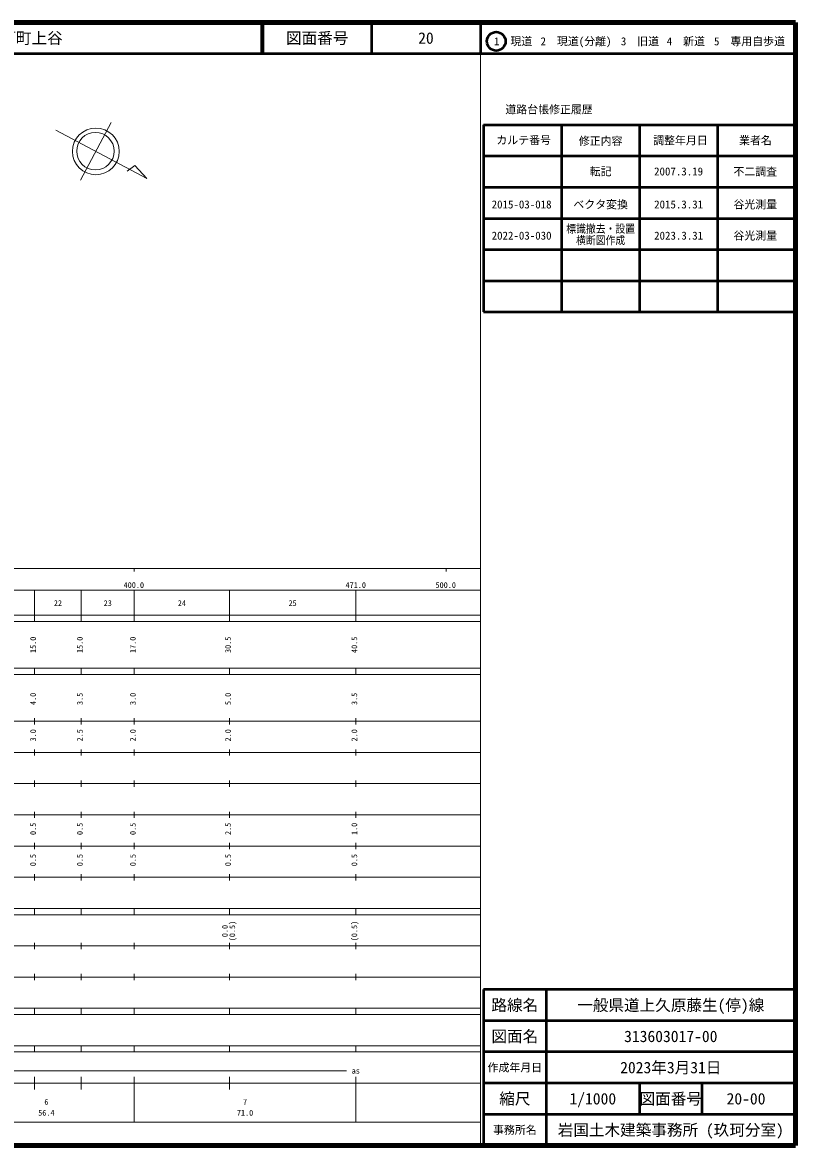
# Model space of a CAD drawing. Units: millimetres on the paper, enlarged 1000 times. Extents: x 40000 to 680000, y 20000 to 380000.
# Drawn here: x 432133 to 680000, y 20000 to 380000 of the extents above; entities that cross this region are included whole.
import ezdxf
from ezdxf.enums import TextEntityAlignment as Align

# ---------------------------------------------------------------- set-up
doc = ezdxf.new("R2010")
doc.units = ezdxf.units.MM
doc.header["$LTSCALE"] = 1000
for name, color, linetype, lineweight in [('M-BMK-SRVR', 3, 'Continuous', 13), ('M-TTL', 2, 'Continuous', 140), ('M-TTL-BAND', 7, 'Continuous', 13), ('M-TTL-FRAM', 2, 'Continuous', 50), ('M-TTL-LINE', 7, 'Continuous', 50)]:
    doc.layers.add(name, color=color, linetype=linetype, lineweight=lineweight)
doc.layers.add('M-TTL-TXT', color=7, linetype='Continuous')
doc.styles.add('ＭＳ ゴシック', font='')
doc.styles.get('ＭＳ ゴシック').set_extended_font_data('MS Gothic')

msp = doc.modelspace()

# ---------------------------------------------------------------- linework, layer by layer
at = {"layer": 'M-BMK-SRVR'}
for p, q in [((460616, 347975), (450757, 329433)), ((442884, 345511), (472047, 330005)), ((468152, 334121), (465704, 332385)), ((472047, 330005), (468152, 334121))]:
    msp.add_line(p, q, dxfattribs=at)
for centre, radius in [((455667, 338666), 7500), ((455531, 338748), 6000)]:
    msp.add_circle(centre, radius, dxfattribs=at)
at = {"layer": 'M-TTL'}
for p, q in [((680000, 380000), (40000, 380000)), ((680000, 20000), (680000, 380000)), ((40000, 20000), (680000, 20000))]:
    msp.add_line(p, q, dxfattribs=at)
at = {"layer": 'M-TTL-BAND'}
for p, q in [((579000, 20000), (579000, 370000)), ((40000, 205000), (579000, 205000)), ((468000, 205000), (468000, 204000)), ((568000, 205000), (568000, 204000)), ((68000, 198000), (579000, 198000)), ((436000, 188000), (436000, 198000)), ((451000, 188000), (451000, 198000)), ((468000, 188000), (468000, 198000)), ((498500, 188000), (498500, 198000)), ((539000, 188000), (539000, 198000)), ((40000, 190000), (579000, 190000)), ((40000, 188000), (579000, 188000)), ((40000, 173000), (579000, 173000)), ((436000, 171000), (436000, 173000)), ((451000, 171000), (451000, 173000)), ((468000, 171000), (468000, 173000)), ((498500, 171000), (498500, 173000)), ((539000, 171000), (539000, 173000)), ((40000, 171000), (579000, 171000)), ((40000, 156000), (579000, 156000)), ((436000, 155000), (436000, 157000)), ((451000, 155000), (451000, 157000)), ((468000, 155000), (468000, 157000)), ((498500, 155000), (498500, 157000)), ((539000, 155000), (539000, 157000)), ((46000, 146000), (579000, 146000)), ((436000, 145000), (436000, 147000)), ((451000, 145000), (451000, 147000)), ((468000, 145000), (468000, 147000)), ((498500, 145000), (498500, 147000)), ((539000, 145000), (539000, 147000)), ((436000, 135000), (436000, 137000)), ((451000, 135000), (451000, 137000)), ((468000, 135000), (468000, 137000)), ((498500, 135000), (498500, 137000)), ((539000, 135000), (539000, 137000)), ((52000, 136000), (579000, 136000)), ((46000, 126000), (579000, 126000)), ((436000, 125000), (436000, 127000)), ((451000, 125000), (451000, 127000)), ((468000, 125000), (468000, 127000)), ((498500, 125000), (498500, 127000)), ((539000, 125000), (539000, 127000)), ((52000, 116000), (579000, 116000)), ((436000, 115000), (436000, 117000)), ((451000, 115000), (451000, 117000)), ((468000, 115000), (468000, 117000)), ((498500, 115000), (498500, 117000)), ((539000, 115000), (539000, 117000)), ((46000, 106000), (579000, 106000)), ((436000, 105000), (436000, 107000)), ((451000, 105000), (451000, 107000)), ((468000, 105000), (468000, 107000)), ((498500, 105000), (498500, 107000)), ((539000, 105000), (539000, 107000)), ((40000, 96000), (579000, 96000)), ((40000, 94000), (579000, 94000)), ((436000, 94000), (436000, 96000)), ((451000, 94000), (451000, 96000)), ((468000, 94000), (468000, 96000)), ((498500, 94000), (498500, 96000)), ((539000, 94000), (539000, 96000)), ((49000, 84000), (579000, 84000)), ((436000, 83000), (436000, 85000)), ((451000, 83000), (451000, 85000)), ((468000, 83000), (468000, 85000)), ((498500, 83000), (498500, 85000)), ((539000, 83000), (539000, 85000)), ((40000, 74000), (579000, 74000)), ((436000, 73000), (436000, 75000)), ((451000, 73000), (451000, 75000)), ((468000, 73000), (468000, 75000)), ((498500, 73000), (498500, 75000)), ((539000, 73000), (539000, 75000)), ((40000, 64000), (579000, 64000)), ((40000, 62000), (579000, 62000)), ((436000, 62000), (436000, 64000)), ((451000, 62000), (451000, 64000)), ((468000, 62000), (468000, 64000)), ((498500, 62000), (498500, 64000)), ((539000, 62000), (539000, 64000)), ((40000, 52000), (579000, 52000)), ((436000, 50000), (436000, 52000)), ((451000, 50000), (451000, 52000)), ((468000, 50000), (468000, 52000)), ((498500, 50000), (498500, 52000)), ((539000, 50000), (539000, 52000)), ((40000, 50000), (579000, 50000)), ((419100, 44000), (536000, 44000)), ((40000, 40000), (579000, 40000)), ((436000, 38000), (436000, 42000)), ((451000, 38000), (451000, 42000)), ((468000, 27500), (468000, 42000)), ((498500, 38000), (498500, 42000)), ((539000, 27500), (539000, 42000)), ((68000, 27500), (579000, 27500))]:
    msp.add_line(p, q, dxfattribs=at)
at = {"layer": 'M-TTL-FRAM'}
for p, q in [((580000, 347197), (580000, 287197)), ((580000, 347197), (680000, 347197)), ((580000, 287197), (680000, 287197)), ((680000, 70000), (580000, 70000)), ((580000, 70000), (580000, 20000))]:
    msp.add_line(p, q, dxfattribs=at)
at = {"layer": 'M-TTL-LINE'}
for p, q in [((508747, 380000), (508747, 370000)), ((509247, 380000), (509247, 370000)), ((543997, 380000), (543997, 370000)), ((579000, 380000), (579000, 370000)), ((40000, 370000), (680000, 370000)), ((605000, 347197), (605000, 287197)), ((630000, 347197), (630000, 287197)), ((655000, 347197), (655000, 287197)), ((580000, 337197), (680000, 337197)), ((580000, 327197), (680000, 327197)), ((580000, 317197), (680000, 317197)), ((580000, 307197), (680000, 307197)), ((580000, 297197), (680000, 297197)), ((600000, 70000), (600000, 20000)), ((680000, 60000), (580000, 60000)), ((680000, 50000), (580000, 50000)), ((680000, 40000), (580000, 40000)), ((630000, 40000), (630000, 30000)), ((650000, 40000), (650000, 30000)), ((680000, 30000), (580000, 30000))]:
    msp.add_line(p, q, dxfattribs=at)
msp.add_circle((584031, 373958), 3000, dxfattribs=at)

# ---------------------------------------------------------------- texts
at = {"layer": 'M-TTL-BAND', "style": 'ＭＳ ゴシック'}
for s, p in [('400.0', (467844, 198195)), ('471.0', (539000, 198195)), ('500.0', (567844, 198195)), ('22', (443500, 192405)), ('23', (459500, 192405)), ('24', (483250, 192405)), ('25', (518750, 192405)), ('as', (539000, 42500)), ('6', (439800, 32523)), ('7', (503500, 32523)), ('56.4', (439800, 29033)), ('71.0', (503500, 29033))]:
    msp.add_text(s, height=1833, dxfattribs=at).set_placement(p, align=Align.BOTTOM_CENTER)
for s, p in [('15.0', (437000, 180500)), ('15.0', (452000, 180500)), ('17.0', (469000, 180500)), ('30.5', (499500, 180500)), ('40.5', (540000, 180500)), ('4.0', (437000, 163174)), ('3.5', (452000, 163174)), ('3.0', (469000, 163174)), ('5.0', (499500, 163174)), ('3.5', (540000, 163174)), ('3.0', (437000, 151500)), ('2.5', (452000, 151500)), ('2.0', (469000, 151500)), ('2.0', (499500, 151500)), ('2.0', (540000, 151500)), ('0.5', (437000, 121500)), ('0.5', (452000, 121500)), ('0.5', (469000, 121500)), ('2.5', (499500, 121500)), ('1.0', (540000, 121500)), ('0.5', (437000, 111500)), ('0.5', (452000, 111500)), ('0.5', (469000, 111500)), ('0.5', (499500, 111500)), ('0.5', (540000, 111500)), ('0.0', (498500, 88764)), ('(0.5)', (500870, 88764)), ('(0.5)', (540000, 88764))]:
    msp.add_text(s, height=1833, rotation=90, dxfattribs=at).set_placement(p, align=Align.BOTTOM_CENTER)
at = {"layer": 'M-TTL-TXT', "style": 'ＭＳ ゴシック'}
msp.add_text('岩国市玖珂町上谷', height=3666, dxfattribs=at).set_placement((405024, 375000), align=Align.MIDDLE_LEFT)
for s, height, p in [('図面番号', 3666, (526622, 375000)), ('20', 3666, (561497, 375000)), ('1\u3000現道', 2566, (589448, 373958)), ('2\u3000現道(分離)', 2566, (609619, 373958)), ('3\u3000旧道', 2566, (630121, 373958)), ('4\u3000新道', 2566, (644824, 373958)), ('5\u3000専用自歩道', 2566, (665228, 373958)), ('道路台帳修正履歴', 2566, (600968, 352113)), ('カルテ番号', 2566, (592839, 342277)), ('修正内容', 2566, (617509, 342023)), ('調整年月日', 2566, (643089, 342197)), ('業者名', 2566, (667134, 342197)), ('転記', 2566, (617500, 332245)), ('2007.3.19', 2566, (642500, 332245)), ('不二調査', 2566, (667077, 332189)), ('2015-03-018', 2566, (592171, 321668)), ('ベクタ変換', 2566, (617514, 321668)), ('2015.3.31', 2566, (642514, 321668)), ('谷光測量', 2566, (667091, 321668)), ('谷光測量', 2566, (667091, 311668)), ('2022-03-030', 2566, (592171, 311668)), ('2023.3.31', 2566, (642514, 311668)), ('路線名', 3666, (590000, 65000)), ('路線名', 3666, (590000, 65000)), ('一般県道上久原藤生(停)線', 3666, (640000, 65000)), ('図面名', 3666, (590000, 55000)), ('図面名', 3666, (590000, 55000)), ('313603017-00', 3666, (640000, 55000)), ('2023年3月31日', 3666, (640000, 45000)), ('作成年月日', 2566, (590000, 45000)), ('作成年月日', 2566, (590000, 45000)), ('縮尺', 3666, (590000, 35000)), ('縮尺', 3666, (590000, 35000)), ('1/1000', 3666, (615000, 35000)), ('図面番号', 3666, (640000, 35000)), ('図面番号', 3666, (640000, 35000)), ('20-00', 3666, (664125, 35000)), ('事務所名', 2566, (590000, 25000)), ('事務所名', 2566, (590000, 25000)), ('岩国土木建築事務所 (玖珂分室)', 3666, (640000, 25000))]:
    msp.add_text(s, height=height, dxfattribs=at).set_placement(p, align=Align.MIDDLE_CENTER)
at = {"layer": 'M-TTL-TXT', "style": 'ＭＳ ゴシック', "width": 0.9}
for s, p in [('標識撤去・設置', (617514, 313871)), ('横断図作成', (617514, 310173))]:
    msp.add_text(s, height=2566, dxfattribs=at).set_placement(p, align=Align.MIDDLE_CENTER)

doc.saveas('drawing.dxf')
